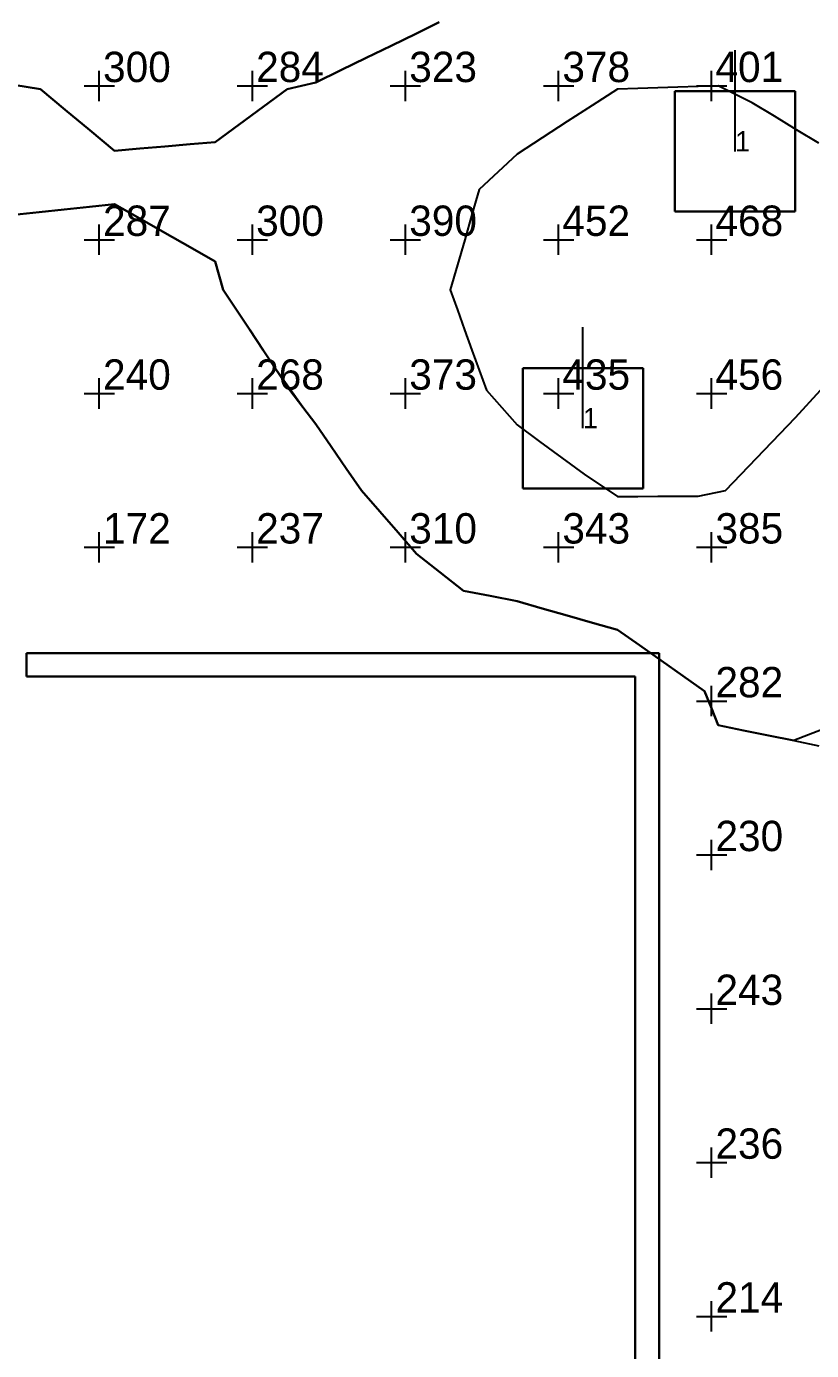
# Model space of a CAD drawing. Extents: x 0 to 48.5, y 0 to 23.7.
# Drawn here: x 20.44 to 24.32, y 11.61 to 18.15 of the extents above; entities that cross this region are included whole.
import ezdxf

# ---------------------------------------------------------------- set-up
doc = ezdxf.new("R2010")
doc.units = 0
doc.header["$MEASUREMENT"] = 0
for name, color, linetype in [('DLXFURN', 5, 'Continuous'), ('DLXISO', 7, 'Continuous'), ('DLXLUM', 2, 'Continuous'), ('DLXLUMEX', 2, 'Continuous'), ('DLXVAL', 3, 'Continuous')]:
    doc.layers.add(name, color=color, linetype=linetype)

# ---------------------------------------------------------------- blocks, each defined once
blk = doc.blocks.new('*U54')
at = {"color": 1}
blk.add_line((0, 0), (0, 0.5), dxfattribs=at)
for p, q in [((0.2975, 0.2975), (-0.2975, 0.2975)), ((-0.2975, 0.2975), (-0.2975, -0.2975)), ((-0.2975, 0.2975), (-0.2975, -0.2975)), ((-0.2975, -0.2975), (-0.2975, 0.2975)), ((-0.2975, 0.2975), (-0.2975, 0.2975)), ((0.2975, 0.2975), (-0.2975, 0.2975)), ((-0.2975, 0.2975), (-0.2975, 0.2975)), ((-0.2975, 0.2975), (0.2975, 0.2975)), ((-0.2975, -0.2975), (-0.2975, 0.2975)), ((-0.2975, 0.2975), (0.2975, 0.2975)), ((0.2975, -0.2975), (0.2975, 0.2975)), ((0.2975, 0.2975), (0.2975, 0.2975)), ((0.2975, -0.2975), (0.2975, 0.2975)), ((0.2975, 0.2975), (0.2975, 0.2975)), ((0.2975, 0.2975), (0.2975, -0.2975)), ((0.2975, 0.2975), (0.2975, -0.2975)), ((-0.2975, -0.2975), (0.2975, -0.2975)), ((-0.2975, -0.2975), (0.2975, -0.2975)), ((0.2975, -0.2975), (-0.2975, -0.2975)), ((-0.2975, -0.2975), (-0.2975, -0.2975)), ((-0.2975, -0.2975), (-0.2975, -0.2975)), ((0.2975, -0.2975), (-0.2975, -0.2975)), ((0.2975, -0.2975), (0.2975, -0.2975)), ((0.2975, -0.2975), (0.2975, -0.2975))]:
    blk.add_line(p, q)
at = {"layer": 'DLXLUMEX', "color": 7}
blk.add_text('1', height=0.1, dxfattribs=at).set_placement((0, 0))
blk = doc.blocks.new('*U55')
at = {"color": 1}
blk.add_line((0, 0), (0, 0.5), dxfattribs=at)
for p, q in [((0.2975, 0.2975), (-0.2975, 0.2975)), ((-0.2975, 0.2975), (-0.2975, -0.2975)), ((-0.2975, 0.2975), (-0.2975, -0.2975)), ((-0.2975, -0.2975), (-0.2975, 0.2975)), ((-0.2975, 0.2975), (-0.2975, 0.2975)), ((0.2975, 0.2975), (-0.2975, 0.2975)), ((-0.2975, 0.2975), (-0.2975, 0.2975)), ((-0.2975, 0.2975), (0.2975, 0.2975)), ((-0.2975, -0.2975), (-0.2975, 0.2975)), ((-0.2975, 0.2975), (0.2975, 0.2975)), ((0.2975, -0.2975), (0.2975, 0.2975)), ((0.2975, 0.2975), (0.2975, 0.2975)), ((0.2975, -0.2975), (0.2975, 0.2975)), ((0.2975, 0.2975), (0.2975, 0.2975)), ((0.2975, 0.2975), (0.2975, -0.2975)), ((0.2975, 0.2975), (0.2975, -0.2975)), ((-0.2975, -0.2975), (0.2975, -0.2975)), ((-0.2975, -0.2975), (0.2975, -0.2975)), ((0.2975, -0.2975), (-0.2975, -0.2975)), ((-0.2975, -0.2975), (-0.2975, -0.2975)), ((-0.2975, -0.2975), (-0.2975, -0.2975)), ((0.2975, -0.2975), (-0.2975, -0.2975)), ((0.2975, -0.2975), (0.2975, -0.2975)), ((0.2975, -0.2975), (0.2975, -0.2975))]:
    blk.add_line(p, q)
at = {"layer": 'DLXLUMEX', "color": 7}
blk.add_text('1', height=0.1, dxfattribs=at).set_placement((0, 0))
blk = doc.blocks.new('*U114')
for p, q in [((0.171, 6.0575), (-2.9553, 6.0575)), ((-2.9553, 6.0575), (-2.9553, 6.0575)), ((-2.9553, 6.0575), (0.171, 6.0575)), ((-2.9553, 6.0575), (-2.9553, 5.9421)), ((-2.9553, 5.9421), (-2.9553, 6.0575)), ((-2.9553, 6.0575), (-2.9553, 6.0575)), ((0.171, -2.4), (0.171, 6.0575)), ((0.171, 6.0575), (0.171, 6.0575)), ((0.171, 6.0575), (0.171, -2.4)), ((0.171, 6.0575), (0.171, 6.0575)), ((-2.9553, 5.9421), (-2.9553, 5.9421)), ((0.0526, 5.9421), (-2.9553, 5.9421)), ((-2.9553, 5.9421), (-2.9553, 5.9421)), ((-2.9553, 5.9421), (0.0526, 5.9421)), ((0.0526, 5.9421), (0.0526, 5.9421)), ((0.0526, -2.2572), (0.0526, 5.9421)), ((0.0526, 5.9421), (0.0526, 5.9421)), ((0.0526, 5.9421), (0.0526, -2.2572))]:
    blk.add_line(p, q)
blk = doc.blocks.new('*U162')
at = {"color": 1}
for points in [[(22.4832, 18.1743, 0.7), (22.3714, 18.1194, 0.7), (22.2471, 18.0586, 0.7), (22.1229, 17.9979, 0.7), (21.9986, 17.9371, 0.7), (21.8743, 17.8764, 0.7), (21.8032, 17.8599, 0.7), (21.7321, 17.8435, 0.7), (21.6138, 17.7565, 0.7), (21.4955, 17.6695, 0.7), (21.3771, 17.5826, 0.7), (21.2529, 17.5716, 0.7), (21.1286, 17.5607, 0.7), (21.0043, 17.5498, 0.7), (20.88, 17.5389, 0.7), (20.7578, 17.6404, 0.7), (20.6357, 17.7419, 0.7), (20.5135, 17.8435, 0.7), (20.3829, 17.8659, 0.7)], [(20.3829, 17.2221, 0.7), (20.5071, 17.2354, 0.7), (20.6314, 17.2487, 0.7), (20.7557, 17.2621, 0.7), (20.88, 17.2754, 0.7), (21.0043, 17.2047, 0.7), (21.1286, 17.134, 0.7), (21.2529, 17.0633, 0.7), (21.3771, 16.9926, 0.7), (21.4166, 16.8522, 0.7), (21.4824, 16.753, 0.7), (21.5482, 16.6539, 0.7), (21.614, 16.5548, 0.7), (21.6798, 16.4556, 0.7), (21.7456, 16.3565, 0.7), (21.81, 16.2722, 0.7), (21.8743, 16.1879, 0.7), (21.9497, 16.0789, 0.7), (22.0251, 15.9699, 0.7), (22.1006, 15.8609, 0.7), (22.1909, 15.7567, 0.7), (22.2811, 15.6525, 0.7), (22.3714, 15.5483, 0.7), (22.4874, 15.4567, 0.7), (22.6034, 15.3652, 0.7), (22.736, 15.3394, 0.7), (22.8686, 15.3135, 0.7), (22.9929, 15.278, 0.7), (23.1171, 15.2425, 0.7), (23.2414, 15.2069, 0.7), (23.3657, 15.1714, 0.7), (23.4731, 15.096, 0.7), (23.5804, 15.0205, 0.7), (23.6877, 14.945, 0.7), (23.7951, 14.8696, 0.7), (23.829, 14.7853, 0.7), (23.8629, 14.701, 0.7), (23.9871, 14.6756, 0.7), (24.1114, 14.6502, 0.7), (24.2357, 14.6248, 0.7), (24.36, 14.5995, 0.7)], [(24.4022, 14.6895, 0.7), (24.2357, 14.6248, 0.7), (24.1114, 14.6502, 0.7), (23.9871, 14.6756, 0.7), (23.8629, 14.701, 0.7), (23.829, 14.7853, 0.7), (23.7951, 14.8696, 0.7), (23.6877, 14.945, 0.7), (23.5804, 15.0205, 0.7), (23.4731, 15.096, 0.7), (23.3657, 15.1714, 0.7), (23.2414, 15.2069, 0.7), (23.1171, 15.2425, 0.7), (22.9929, 15.278, 0.7), (22.8686, 15.3135, 0.7), (22.736, 15.3394, 0.7), (22.6034, 15.3652, 0.7), (22.4874, 15.4567, 0.7), (22.3714, 15.5483, 0.7), (22.2811, 15.6525, 0.7), (22.1909, 15.7567, 0.7), (22.1006, 15.8609, 0.7), (22.0251, 15.9699, 0.7), (21.9497, 16.0789, 0.7), (21.8743, 16.1879, 0.7), (21.81, 16.2722, 0.7), (21.6798, 16.4556, 0.7), (21.614, 16.5548, 0.7), (21.5482, 16.6539, 0.7), (21.4824, 16.753, 0.7), (21.4166, 16.8522, 0.7), (21.3771, 16.9926, 0.7), (21.2529, 17.0633, 0.7), (21.1286, 17.134, 0.7), (21.0043, 17.2047, 0.7), (20.88, 17.2754, 0.7), (20.7557, 17.2621, 0.7), (20.6314, 17.2487, 0.7), (20.5071, 17.2354, 0.7), (20.3829, 17.2221, 0.7)], [(20.3829, 17.8659, 0.7), (20.5135, 17.8435, 0.7), (20.6357, 17.7419, 0.7), (20.7578, 17.6404, 0.7), (20.88, 17.5389, 0.7), (21.0043, 17.5498, 0.7), (21.1286, 17.5607, 0.7), (21.2529, 17.5716, 0.7), (21.3771, 17.5826, 0.7), (21.4955, 17.6695, 0.7), (21.6138, 17.7565, 0.7), (21.7321, 17.8435, 0.7), (21.8032, 17.8599, 0.7), (21.8743, 17.8764, 0.7), (21.9986, 17.9371, 0.7), (22.1229, 17.9979, 0.7), (22.2471, 18.0586, 0.7), (22.3714, 18.1194, 0.7), (22.4832, 18.1743, 0.7)]]:
    blk.add_polyline3d(points, dxfattribs=at)
at = {"color": 3}
for points in [[(22.5741, 16.753, 0.7), (22.6099, 16.6539, 0.7), (22.6456, 16.5548, 0.7), (22.6814, 16.4556, 0.7), (22.7171, 16.3565, 0.7), (22.8686, 16.1845, 0.7), (22.9795, 16.1036, 0.7), (23.0903, 16.0227, 0.7), (23.2012, 15.9418, 0.7), (23.3657, 15.8308, 0.7), (23.4651, 15.8314, 0.7), (23.5646, 15.832, 0.7), (23.664, 15.8326, 0.7), (23.7634, 15.8332, 0.7), (23.8983, 15.8609, 0.7), (24.0137, 15.9813, 0.7), (24.1291, 16.1017, 0.7), (24.2446, 16.2222, 0.7), (24.3687, 16.3565, 0.7)], [(24.36, 17.5762, 0.7), (24.2501, 17.643, 0.7), (24.1402, 17.7098, 0.7), (24.0304, 17.7766, 0.7), (23.8629, 17.8601, 0.7), (23.7634, 17.8569, 0.7), (23.664, 17.8536, 0.7), (23.5646, 17.8504, 0.7), (23.4651, 17.8471, 0.7), (23.3647, 17.8435, 0.7), (23.2407, 17.7633, 0.7), (23.1166, 17.6832, 0.7), (22.9926, 17.6031, 0.7), (22.8686, 17.5229, 0.7), (22.7753, 17.4354, 0.7), (22.682, 17.3478, 0.7), (22.6461, 17.2239, 0.7), (22.6102, 17.1, 0.7), (22.5743, 16.9761, 0.7), (22.5384, 16.8522, 0.7), (22.5741, 16.753, 0.7)]]:
    blk.add_polyline3d(points, dxfattribs=at)
blk = doc.blocks.new('*U163')
for p, q in [((20.8043, 17.785, 0.7), (20.8043, 17.935, 0.7)), ((21.5609, 17.785, 0.7), (21.5609, 17.935, 0.7)), ((22.3174, 17.785, 0.7), (22.3174, 17.935, 0.7)), ((23.0739, 17.785, 0.7), (23.0739, 17.935, 0.7)), ((23.8304, 17.785, 0.7), (23.8304, 17.935, 0.7)), ((20.7293, 17.86, 0.7), (20.8793, 17.86, 0.7)), ((21.4859, 17.86, 0.7), (21.6359, 17.86, 0.7)), ((22.2424, 17.86, 0.7), (22.3924, 17.86, 0.7)), ((22.9989, 17.86, 0.7), (23.1489, 17.86, 0.7)), ((23.7554, 17.86, 0.7), (23.9054, 17.86, 0.7)), ((20.8043, 17.025, 0.7), (20.8043, 17.175, 0.7)), ((21.5609, 17.025, 0.7), (21.5609, 17.175, 0.7)), ((22.3174, 17.025, 0.7), (22.3174, 17.175, 0.7)), ((23.0739, 17.025, 0.7), (23.0739, 17.175, 0.7)), ((23.8304, 17.025, 0.7), (23.8304, 17.175, 0.7)), ((20.7293, 17.1, 0.7), (20.8793, 17.1, 0.7)), ((21.4859, 17.1, 0.7), (21.6359, 17.1, 0.7)), ((22.2424, 17.1, 0.7), (22.3924, 17.1, 0.7)), ((22.9989, 17.1, 0.7), (23.1489, 17.1, 0.7)), ((23.7554, 17.1, 0.7), (23.9054, 17.1, 0.7)), ((20.8043, 16.265, 0.7), (20.8043, 16.415, 0.7)), ((21.5609, 16.265, 0.7), (21.5609, 16.415, 0.7)), ((22.3174, 16.265, 0.7), (22.3174, 16.415, 0.7)), ((23.0739, 16.265, 0.7), (23.0739, 16.415, 0.7)), ((23.8304, 16.265, 0.7), (23.8304, 16.415, 0.7)), ((20.7293, 16.34, 0.7), (20.8793, 16.34, 0.7)), ((21.4859, 16.34, 0.7), (21.6359, 16.34, 0.7)), ((22.2424, 16.34, 0.7), (22.3924, 16.34, 0.7)), ((22.9989, 16.34, 0.7), (23.1489, 16.34, 0.7)), ((23.7554, 16.34, 0.7), (23.9054, 16.34, 0.7)), ((20.8043, 15.505, 0.7), (20.8043, 15.655, 0.7)), ((21.5609, 15.505, 0.7), (21.5609, 15.655, 0.7)), ((22.3174, 15.505, 0.7), (22.3174, 15.655, 0.7)), ((23.0739, 15.505, 0.7), (23.0739, 15.655, 0.7)), ((23.8304, 15.505, 0.7), (23.8304, 15.655, 0.7)), ((20.7293, 15.58, 0.7), (20.8793, 15.58, 0.7)), ((21.4859, 15.58, 0.7), (21.6359, 15.58, 0.7)), ((22.2424, 15.58, 0.7), (22.3924, 15.58, 0.7)), ((22.9989, 15.58, 0.7), (23.1489, 15.58, 0.7)), ((23.7554, 15.58, 0.7), (23.9054, 15.58, 0.7)), ((23.8304, 14.745, 0.7), (23.8304, 14.895, 0.7)), ((23.7554, 14.82, 0.7), (23.9054, 14.82, 0.7)), ((23.8304, 13.985, 0.7), (23.8304, 14.135, 0.7)), ((23.7554, 14.06, 0.7), (23.9054, 14.06, 0.7)), ((23.8304, 13.225, 0.7), (23.8304, 13.375, 0.7)), ((23.7554, 13.3, 0.7), (23.9054, 13.3, 0.7)), ((23.8304, 12.465, 0.7), (23.8304, 12.615, 0.7)), ((23.7554, 12.54, 0.7), (23.9054, 12.54, 0.7)), ((23.8304, 11.705, 0.7), (23.8304, 11.855, 0.7)), ((23.7554, 11.78, 0.7), (23.9054, 11.78, 0.7))]:
    blk.add_line(p, q)
at = {"layer": 'DLXVAL'}
for s, p in [('300', (20.8231, 17.8787, 0.7)), ('284', (21.5796, 17.8787, 0.7)), ('323', (22.3361, 17.8787, 0.7)), ('378', (23.0927, 17.8787, 0.7)), ('401', (23.8492, 17.8787, 0.7)), ('287', (20.8231, 17.1187, 0.7)), ('300', (21.5796, 17.1187, 0.7)), ('390', (22.3361, 17.1187, 0.7)), ('452', (23.0927, 17.1187, 0.7)), ('468', (23.8492, 17.1187, 0.7)), ('240', (20.8231, 16.3587, 0.7)), ('268', (21.5796, 16.3587, 0.7)), ('373', (22.3361, 16.3587, 0.7)), ('435', (23.0927, 16.3587, 0.7)), ('456', (23.8492, 16.3587, 0.7)), ('172', (20.8231, 15.5987, 0.7)), ('237', (21.5796, 15.5987, 0.7)), ('310', (22.3361, 15.5987, 0.7)), ('343', (23.0927, 15.5987, 0.7)), ('385', (23.8492, 15.5987, 0.7)), ('282', (23.8492, 14.8387, 0.7)), ('230', (23.8492, 14.0787, 0.7)), ('243', (23.8492, 13.3187, 0.7)), ('236', (23.8492, 12.5587, 0.7)), ('214', (23.8492, 11.7987, 0.7))]:
    blk.add_text(s, height=0.15, dxfattribs=at).set_placement(p)

msp = doc.modelspace()

# ---------------------------------------------------------------- block references
at = {"layer": 'DLXFURN'}
msp.add_blockref('*U114', (23.4, 9), dxfattribs=at)
at = {"layer": 'DLXISO'}
msp.add_blockref('*U162', (0, 0), dxfattribs=at)
at = {"layer": 'DLXLUM'}
for name, p in [('*U54', (23.9462, 17.5363)), ('*U55', (23.1943, 16.168))]:
    msp.add_blockref(name, p, dxfattribs=at)
at = {"layer": 'DLXVAL'}
msp.add_blockref('*U163', (0, 0), dxfattribs=at)

doc.saveas('drawing.dxf')
